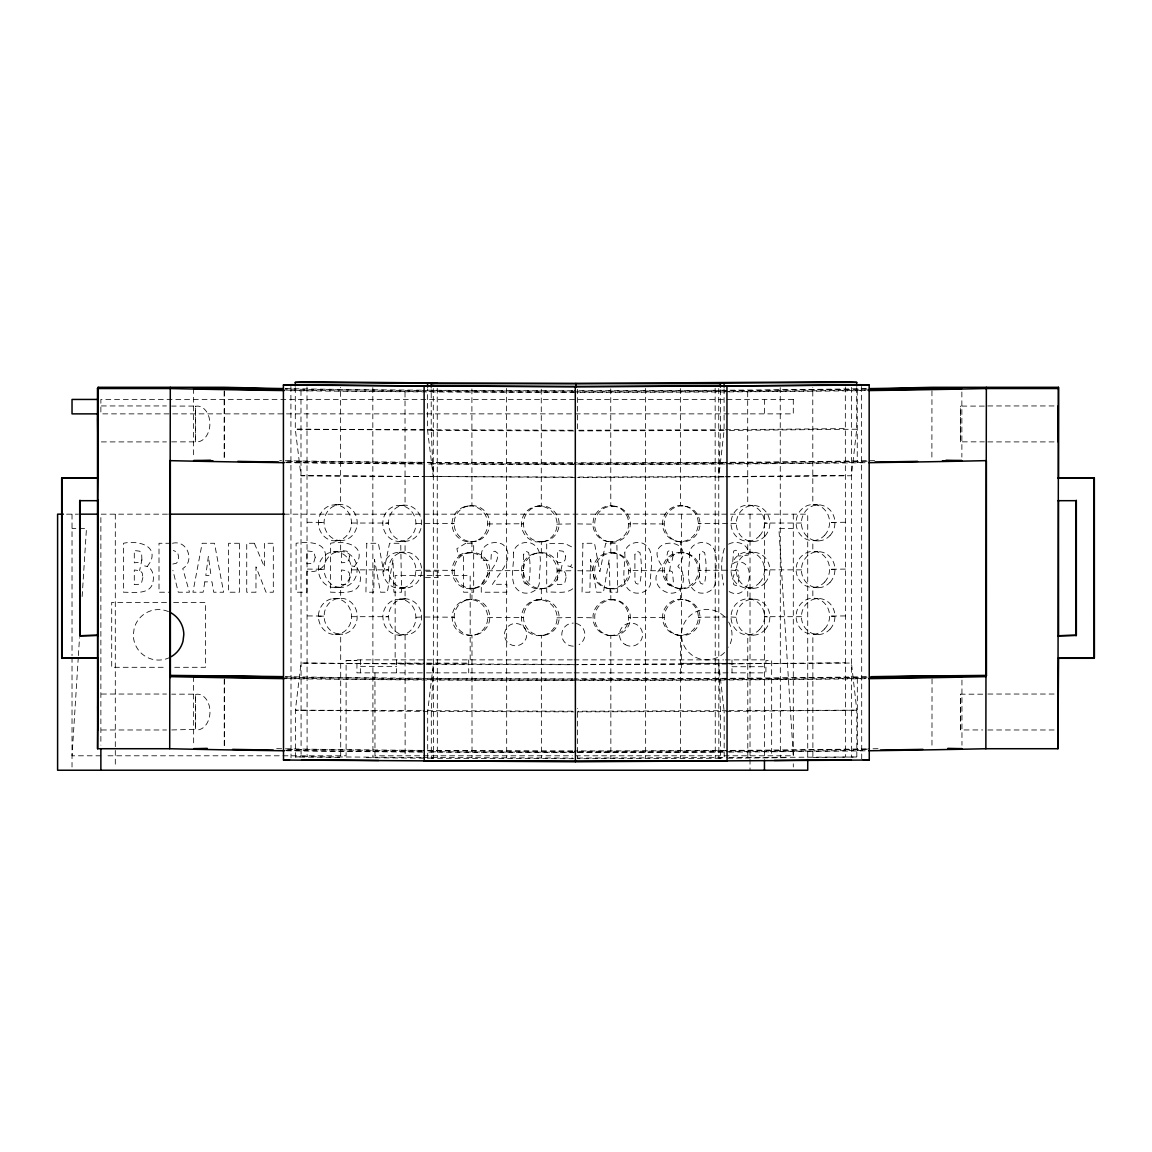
<?xml version="1.0" encoding="UTF-8"?>
<svg xmlns="http://www.w3.org/2000/svg" width="1152" height="1152" viewBox="0 0 1152 1152"><rect width="100%" height="100%" fill="white"/><g stroke="black" fill="none" stroke-linecap="round" stroke-linejoin="round"><path stroke-width="0.75" stroke-dasharray="5 3.75" d="M374.962 672.854L374.962 755.798L421.618 755.798M573.811 758.693L431.323 758.275L431.309 711.446L433.354 664.286L575.842 664.718L851.443 663.048L856.814 710.179L856.829 757.008L810.23 757.44M78.278 657.403L72.029 755.798L100.872 755.798M78.379 655.618L79.517 637.718M82.138 596.578L86.458 528.595L72.029 528.595M171.662 441.864L195.408 441.864L195.408 406.08L171.662 406.08M171.734 729.95L195.552 729.346L195.494 694.166L171.734 694.166M984.326 406.094L960.566 406.094L960.336 424.382L960.581 441.85L984.341 441.85M960.581 441.85L960.566 406.094M982.714 694.181L960.653 694.181L960.422 712.469L960.667 729.95L982.728 729.95M960.667 729.95L960.653 694.181M195.408 441.864L195.408 406.08M724.09 388.829L724.09 430.459L718.762 476.986L577.584 477.403M856.714 387.59L856.728 429.221L851.4 475.747L725.933 476.914M421.2 663.826L301.061 663.048L295.387 710.179L295.402 756.994L341.41 757.44M366.566 757.67L427.694 758.246L427.68 711.418L433.354 664.286L301.061 663.048M141.883 559.886L141.638 553.147L139.594 551.174L134.294 550.512L134.294 562.838L140.155 562.09L141.883 559.886L139.594 570.586M669.629 571.046L670.838 562.493M560.894 570.197L562.752 562.219M724.392 548.41C720.475 559.958 721.31 573.278 723.614 585.144M147.24 566.568L150.955 561.067C157.378 543.859 135.403 540.605 123.48 543.269L123.48 592.214C133.258 592.157 151.358 595.325 153.086 581.256C154.354 575.05 152.035 566.539 144.634 565.92M354.341 566.568L358.042 561.067C364.478 543.859 342.504 540.605 330.581 543.269L330.581 592.214C340.358 592.157 358.445 595.325 360.187 581.256C361.454 575.05 359.136 566.539 351.734 565.92M567.864 565.92L570.47 566.568L573.35 562.133M572.702 588.773C565.445 594.533 555.134 591.293 546.71 592.214L546.71 543.269L565.416 543.744L572.342 547.243M728.539 544.205C736.762 539.582 749.866 544.277 748.152 555.163L738.72 556.013L738.274 551.635L735.768 550.21L733.68 551.059L732.499 564.293L734.861 562.334C758.981 556.603 750.485 605.707 728.006 590.846M172.843 564.048L176.414 563.242L178.2 560.88L178.704 557.165L177.566 552.269L173.333 550.512M195.394 406.397L197.078 406.08A17.885 12.802 -88.7 0 1 209.894 423.677A17.885 12.802 -88.7 0 1 197.093 441.85L195.394 441.634M195.466 694.483L197.165 694.181A17.885 12.802 -88.7 0 1 209.981 711.778A17.885 12.802 -88.7 0 1 197.179 729.936L195.437 729.331L195.494 694.166M465.25 506.491L467.323 506.174M469.872 505.886L471.931 505.57L471.902 388.31M537.682 506.16L544.406 506.059A18.029 17.842 81.1 0 1 559.08 522.288L558.878 526.982A18.029 17.842 81.1 0 1 542.866 541.771L536.155 541.872A18.029 17.842 81.1 0 1 521.467 525.643L521.669 520.949A18.029 17.842 81.1 0 1 537.682 506.16L542.333 506.376A18.029 17.842 81.1 0 1 557.021 522.605L556.819 527.314A18.029 17.842 81.1 0 1 540.806 542.088M539.237 506.232L541.296 505.915L541.267 388.526M452.03 523.872L454.104 523.541L423.36 523.354M487.728 523.973L523.598 523.757L521.539 524.074M556.949 524.174L572.602 523.901M469.886 541.944A18.029 17.842 81.1 0 0 485.323 514.958A18.029 17.842 81.1 0 0 454.421 514.858A18.029 17.842 81.1 0 0 469.886 541.944L471.946 541.627A18.029 17.842 81.1 0 0 487.397 514.627A18.029 17.842 81.1 0 0 456.48 514.541A18.029 17.842 81.1 0 0 471.946 541.627L471.946 552.557L469.886 552.874M474.494 541.354L476.568 541.022M467.568 552.859L474.293 552.557A18.029 17.842 81.1 0 1 489.658 568.138L489.643 572.846A18.029 17.842 81.1 0 1 474.278 588.312L467.554 588.614A18.029 17.842 81.1 0 1 452.203 573.034L452.203 568.325A18.029 17.842 81.1 0 1 467.568 552.859L472.234 552.888A18.029 17.842 81.1 0 1 487.584 568.469L487.584 573.178A18.029 17.842 81.1 0 1 472.205 588.629M539.251 542.016L541.31 541.699L541.31 552.6L539.251 552.931M534.629 553.522L536.702 553.205M452.203 570.701L454.262 570.37L423.331 570.182M487.584 570.802L523.469 570.571L521.41 570.902M557.107 571.003L572.63 570.73M469.901 588.614L471.96 588.298L471.96 599.328L469.901 599.645M466.186 599.933L472.896 599.256A18.029 17.842 81.1 0 1 489.427 613.555L489.787 618.235A18.029 17.842 81.1 0 1 475.69 634.896L473.63 635.213A18.029 17.842 81.1 0 0 487.728 618.566L487.354 613.872A18.029 17.842 81.1 0 0 470.822 599.573L466.186 599.933A18.029 17.842 81.1 0 0 452.088 616.579L452.448 621.274A18.029 17.842 81.1 0 0 468.979 635.573L475.69 634.896M539.266 588.989A18.029 17.842 81.1 0 0 554.702 561.989A18.029 17.842 81.1 0 0 523.8 561.888A18.029 17.842 81.1 0 0 539.266 588.989L541.325 588.658A18.029 17.842 81.1 0 0 556.776 561.658A18.029 17.842 81.1 0 0 525.859 561.571A18.029 17.842 81.1 0 0 541.325 588.658L541.325 599.587L539.266 599.904M543.874 588.384L545.947 588.053M536.717 599.933L543.442 599.558A18.029 17.842 81.1 0 1 558.994 614.938L559.051 619.646A18.029 17.842 81.1 0 1 543.888 635.314L537.163 635.674A18.029 17.842 81.1 0 1 521.611 620.309L521.554 615.6A18.029 17.842 81.1 0 1 536.717 599.933L541.368 599.89A18.029 17.842 81.1 0 1 556.934 615.254L556.992 619.963A18.029 17.842 81.1 0 1 541.829 635.63M452.16 617.515L454.219 617.198L423.331 617.011M487.656 617.63L523.642 617.4L521.568 617.731M556.963 617.832L572.616 617.558M469.915 635.501L471.974 635.184L472.018 757.728M539.28 635.659L541.339 635.328L541.382 757.944M431.323 758.275L433.382 757.944L433.282 388.526M405.619 598.824L401.314 599.256A18.029 16.56 87 0 0 388.526 616.104L388.958 620.798A18.029 16.56 87 0 0 404.554 634.853L408.859 634.435A18.029 16.56 87 0 0 421.646 617.573L421.214 612.893A18.029 16.56 87 0 0 405.619 598.824L395.626 599.558A18.029 16.56 87 0 0 382.838 616.406L383.256 621.101A18.029 16.56 87 0 0 398.866 635.155L405.086 634.81L405.13 757.325M398.866 635.155L403.171 634.738A18.029 16.56 87 0 0 415.958 617.875L415.526 613.195A18.029 16.56 87 0 0 399.917 599.126M681.566 552.427L676.901 552.758A18.029 17.899 -79.2 0 0 662.53 569.29L662.846 573.984A18.029 17.899 -79.2 0 0 679.234 588.413L685.598 588.413A18.029 17.899 -79.2 0 0 699.97 571.867L699.667 567.173A18.029 17.899 -79.2 0 0 683.266 552.758L681.566 552.427A18.029 17.899 -79.2 0 1 697.968 566.856L698.27 571.55A18.029 17.899 -79.2 0 1 683.899 588.096L679.234 588.413M683.266 552.758L678.6 553.075A18.029 17.899 -79.2 0 0 664.229 569.621L664.546 574.315A18.029 17.899 -79.2 0 0 680.933 588.744M334.958 504.85L340.646 504.547L340.618 387.302M399.37 505.469L405.058 505.166L405.014 389.635M318.398 522.72L324.086 522.418L307.022 522.259M351.533 523.037L388.483 523.037L382.795 523.339M415.944 523.642L421.632 523.339M334.973 540.907A18.029 16.56 87 0 0 349.315 514.008A18.029 16.56 87 0 0 320.616 513.734A18.029 16.56 87 0 0 334.973 540.907L340.661 540.605A18.029 16.56 87 0 0 355.003 513.706A18.029 16.56 87 0 0 326.304 513.432A18.029 16.56 87 0 0 340.661 540.605L340.661 551.462L334.267 551.693A18.029 16.56 87 0 0 318.802 565.646L318.427 570.326A18.029 16.56 87 0 0 331.387 587.275L341.381 587.419A18.029 16.56 87 0 0 356.846 573.48L357.221 568.786A18.029 16.56 87 0 0 344.261 551.837L339.955 551.39A18.029 16.56 87 0 0 324.49 565.344L324.115 570.024A18.029 16.56 87 0 0 337.075 586.973L341.381 587.419M399.37 541.512A18.029 16.56 87 0 0 413.712 514.613A18.029 16.56 87 0 0 385.013 514.339A18.029 16.56 87 0 0 399.37 541.512L405.058 541.21A18.029 16.56 87 0 0 419.4 514.31A18.029 16.56 87 0 0 390.701 514.037A18.029 16.56 87 0 0 405.058 541.21L405.072 552.053L399.384 552.355M398.88 552.298L408.888 552.514A18.029 16.56 87 0 1 421.632 569.635L421.2 574.315A18.029 16.56 87 0 1 405.562 588.038L395.568 587.822A18.029 16.56 87 0 1 382.824 570.701L383.256 566.021A18.029 16.56 87 0 1 398.88 552.298L403.186 552.816A18.029 16.56 87 0 1 415.944 569.938L415.512 574.618A18.029 16.56 87 0 1 399.874 588.341M318.485 569.549L324.173 569.246L307.037 569.088M351.475 569.866L388.555 569.866L382.867 570.168M415.901 570.47L421.589 570.168M334.987 587.65L340.675 587.347L340.675 598.363L333 598.622A18.029 16.56 87 0 0 318.586 613.843L318.542 618.552A18.029 16.56 87 0 0 332.669 634.363L342.677 634.147A18.029 16.56 87 0 0 357.091 618.926L357.134 614.218A18.029 16.56 87 0 0 343.008 598.406L338.688 598.32A18.029 16.56 87 0 0 324.274 613.541L324.23 618.25A18.029 16.56 87 0 0 338.357 634.061L342.677 634.147M399.384 588.283L405.072 587.981L405.086 598.882L399.384 599.184M318.557 616.378L324.259 616.075L307.051 615.917M351.418 616.694L388.584 616.68L382.882 616.982M415.901 617.299L421.589 616.997M335.002 634.406L340.69 634.104L340.718 756.72M295.402 756.994L302.155 756.706M427.694 758.246L433.382 757.944M295.286 387.59L295.301 429.206L301.003 475.733L421.142 476.51M421.229 757.483L301.09 756.691L300.974 387.288M575.726 391.997A561.125 12.73 0 0 0 857.232 390.298L866.102 390.139M577.541 464.112A561.125 12.73 0 0 0 857.261 462.413L866.117 462.254M575.813 680.098A561.125 12.73 0 0 0 857.318 678.384L866.189 678.24M577.627 752.198A561.125 12.73 0 0 0 857.333 750.499L866.203 750.341M543.888 635.314L539.237 635.357A18.029 17.842 81.1 0 1 523.67 619.978L523.613 615.269A18.029 17.842 81.1 0 1 538.776 599.602M723.73 429.754L575.957 430.258M725.443 429.739L845.338 428.616M729.475 430.402L856.728 429.221M723.744 476.582L577.714 477.072M725.458 476.568L845.352 475.445M724.133 476.928L718.762 476.986L720.446 430.474L720.432 388.858M727.474 523.382L698.299 523.541L699.998 523.872M845.366 522.274L829.57 522.418L834.926 522.72M727.488 570.197L698.198 570.37L699.898 570.701M845.381 569.102L829.584 569.246L834.926 569.549M727.502 617.026L698.328 617.198L700.027 617.515M845.395 615.931L829.598 616.075L834.941 616.378M727.214 663.854L577.771 664.387M728.928 663.84L845.41 662.76M727.229 710.683L577.786 711.216M728.942 710.669L856.814 710.179L724.176 711.418L718.819 664.286L720.533 711.446L720.547 758.275L577.57 758.693L577.426 708.379M577.8 758.045L727.243 757.512M728.957 757.498L856.829 757.008M727.776 758.218L786.917 757.67M613.094 599.573L608.429 599.602A18.029 17.899 -79.2 0 0 593.064 615.211L593.078 619.92A18.029 17.899 -79.2 0 0 608.53 635.342L614.909 635.645A18.029 17.899 -79.2 0 0 630.274 620.035L630.259 615.326A18.029 17.899 -79.2 0 0 614.794 599.89L613.094 599.573A18.029 17.899 -79.2 0 1 628.56 614.995L628.574 619.704A18.029 17.899 -79.2 0 1 613.21 635.314L608.53 635.342M614.794 599.89L610.128 599.918A18.029 17.899 -79.2 0 0 594.763 615.528L594.778 620.237A18.029 17.899 -79.2 0 0 610.229 635.674M577.685 523.901L594.648 524.174M577.714 570.73L594.734 571.003M577.728 617.558L594.763 617.832M577.555 711.864L720.533 711.446M101.347 405.95L166.435 405.95M987.782 405.95L1058.141 405.95M101.362 441.907L166.45 441.907M987.797 441.907L1058.155 441.907M66.542 514.166L77.99 514.166M167.443 514.166L100.872 514.166L100.872 745.157M284.227 514.166L807.725 514.166L807.725 757.685M793.296 528.595L778.882 528.595L793.296 755.798L574.157 755.798M170.798 543.269L159.005 543.269L159.005 592.214L169.819 592.214M425.909 571.248L438.134 571.248L438.134 577.584L422.424 577.584M166.536 602.381L111.701 602.381L111.701 667.296L166.536 667.296M173.621 602.381L205.459 602.381L205.459 667.296L173.621 667.296M572.256 659.866L356.933 659.866L356.933 672.854L424.742 672.854M574.042 659.866L723.571 659.866M725.256 659.866L764.453 659.866M346.104 660.586L356.933 660.586L346.104 660.586L346.104 755.798L104.458 755.798M396.605 663.12L424.742 663.12M426.499 663.12L468.72 663.12M681.509 663.293L731.995 663.293M360.533 666.36L396.605 666.36M731.995 666.72L764.453 666.72M426.499 672.854L572.429 672.854M574.214 672.854L765.907 672.854L765.907 660.586L771.667 660.586L771.667 755.798M101.434 694.037L166.522 694.037M987.869 694.037L1058.227 694.037M101.448 729.979L166.536 729.979M987.869 729.979L1058.242 729.979M423.418 755.798L572.357 755.798M572.501 430.243L426.499 429.739M573.71 430.906L431.222 430.474L431.208 388.858M572.515 477.072L422.942 476.525M575.784 477.403L301.003 475.733M572.558 664.373L422.986 663.84M572.573 711.202L423 710.669M431.309 711.446L573.797 711.864M423.014 757.498L572.587 758.03M474.278 588.312L469.613 588.283A18.029 17.842 81.1 0 1 454.262 572.702L454.262 567.994A18.029 17.842 81.1 0 1 469.642 552.542M424.714 429.725L295.301 429.206L433.282 430.157L431.222 430.474L433.296 476.986L427.594 430.459L427.579 388.829M421.214 710.654L295.387 710.179L427.68 711.418M285.538 390.11L296.15 390.298A561.125 12.73 0 0 0 421.445 391.507M285.552 462.226L296.165 462.413A561.125 12.73 0 0 0 425.189 463.637M285.624 678.197L296.237 678.384A561.125 12.73 0 0 0 421.517 679.594M285.638 750.312L296.251 750.499A561.125 12.73 0 0 0 425.275 751.738M333 598.622L337.32 598.709A18.029 16.56 87 0 1 351.446 614.52L351.403 619.229A18.029 16.56 87 0 1 336.989 634.45M613.886 552.859L609.206 552.672A18.029 17.899 -79.2 0 0 593.165 567.576L592.963 572.285A18.029 17.899 -79.2 0 0 607.723 588.398L614.088 588.902A18.029 17.899 -79.2 0 0 630.144 574.013L630.346 569.304A18.029 17.899 -79.2 0 0 615.586 553.19L613.886 552.859A18.029 17.899 -79.2 0 1 628.632 568.973L628.445 573.682A18.029 17.899 -79.2 0 1 612.389 588.586L607.723 588.398M615.586 553.19L610.906 553.003A18.029 17.899 -79.2 0 0 594.864 567.907L594.662 572.602A18.029 17.899 -79.2 0 0 609.422 588.715M542.866 541.771L538.214 541.541A18.029 17.842 81.1 0 1 523.526 525.326L523.728 520.618A18.029 17.842 81.1 0 1 539.741 505.843M724.09 430.459L577.483 430.906L577.469 389.275M818.165 504.85L812.822 504.547L812.779 387.302M753.077 505.469L747.734 505.166L747.691 389.635M801.432 523.037L764.482 523.037L769.824 523.339M730.987 523.339L736.33 523.642M818.179 540.907L812.822 540.605L812.837 551.376L818.179 551.678M753.091 541.512L747.734 541.21L747.749 551.981L753.091 552.283M801.446 569.866L764.496 569.851L769.838 570.154M731.002 570.168L736.344 570.47M818.194 587.736L812.837 587.434L812.851 598.205L818.194 598.507M753.106 588.341L747.749 588.038L747.749 598.81L753.106 599.112M801.461 616.694L764.51 616.68L769.853 616.982M731.016 616.997L736.358 617.299M818.208 634.565L812.851 634.262L812.894 756.72M753.12 635.17L747.763 634.867L747.806 757.325M718.733 388.526L718.848 757.944L724.19 758.246L724.176 711.418M172.483 543.269C187.43 539.467 195.134 561.341 182.75 568.526L189.461 592.214L178.286 592.214L172.901 570.283M614.837 506.232L610.186 505.786A18.029 17.899 -79.2 0 0 593.352 519.782L592.891 524.462A18.029 17.899 -79.2 0 0 606.744 541.368L613.094 542.146A18.029 17.899 -79.2 0 0 629.928 528.149L630.389 523.469A18.029 17.899 -79.2 0 0 616.536 506.549L614.837 506.232A18.029 17.899 -79.2 0 1 628.69 523.138L628.229 527.832A18.029 17.899 -79.2 0 1 611.395 541.814L606.744 541.368M616.536 506.549L611.885 506.117A18.029 17.899 -79.2 0 0 595.051 520.099L594.59 524.794A18.029 17.899 -79.2 0 0 608.443 541.699M334.267 551.693L338.573 552.139A18.029 16.56 87 0 1 351.533 569.088L351.158 573.782A18.029 16.56 87 0 1 335.693 587.722M405.562 588.038L401.27 587.52A18.029 16.56 87 0 1 388.512 570.398L388.944 565.718A18.029 16.56 87 0 1 404.582 551.995M685.022 506.174A18.029 17.899 -79.2 0 1 693.058 536.299A18.029 17.899 -79.2 0 1 663.091 528.307A18.029 17.899 -79.2 0 1 685.022 506.174L686.722 506.491A18.029 17.899 -79.2 0 1 694.757 536.63A18.029 17.899 -79.2 0 1 664.79 528.638A18.029 17.899 -79.2 0 1 686.722 506.491M682.085 505.886L680.386 505.57L680.357 388.31M612.49 506.174L610.79 505.843L610.747 388.526M664.186 523.973L628.632 523.742L630.331 524.074M682.099 541.944L680.4 541.627L680.4 552.514L682.099 552.83M675.763 541.022L677.462 541.354M686.16 553.334L687.859 553.666M612.49 542.088L610.79 541.757L610.805 552.744L612.504 553.061M664.315 570.802L628.574 570.571L630.274 570.902M682.114 588.658L680.414 588.341L680.414 599.227L682.114 599.544M674.654 587.506L676.354 587.837M685.051 599.818A18.029 17.899 -79.2 0 1 693.086 629.957A18.029 17.899 -79.2 0 1 663.12 621.965A18.029 17.899 -79.2 0 1 685.051 599.818L686.75 600.149A18.029 17.899 -79.2 0 1 694.786 630.288A18.029 17.899 -79.2 0 1 664.819 622.296A18.029 17.899 -79.2 0 1 686.75 600.149M612.504 588.845L610.805 588.514L610.819 599.587L612.518 599.904M664.214 617.63L628.574 617.4L630.274 617.731M682.128 635.602L680.414 635.27L680.458 757.728M675.792 634.68L677.491 634.997M612.518 635.659L610.819 635.328L610.862 757.944M718.848 757.944L720.547 758.275M570.47 566.568L572.63 567.763M961.862 392.011L961.877 457.085M961.949 680.098L961.963 745.171M931.954 390.83L931.882 459.922M932.04 678.917L931.968 748.008M861.61 386.482L861.71 759.658M857.232 390.298L857.261 462.413M857.318 678.384L857.333 750.499M851.371 387.389L851.472 756.706M845.323 387L845.438 756.418M780.235 387.605L780.35 757.022M715.147 388.21L715.262 757.627M645.552 388.426L645.653 757.843M506.592 388.426L506.693 757.843M437.227 388.21L437.328 757.627M372.816 387.605L372.931 757.022M306.994 386.986L307.094 756.403M290.909 386.51L291.024 757.858M224.453 390.816L224.467 459.418M224.525 678.917L224.554 747.504M224.136 391.32L224.165 459.922M224.222 679.421L224.237 748.008M193.55 388.498L193.565 457.085M193.622 676.584L193.651 745.171M793.296 514.166L793.296 755.798M793.296 763.805L793.296 767.016M764.453 399.442L764.453 413.87M764.453 514.166L764.453 759.485M750.024 514.166L750.024 770.227M731.995 659.866L731.995 672.854M681.509 514.166L681.509 672.854M470.174 659.866L470.174 575.482L395.15 575.482L395.15 659.866M468.72 659.866L468.72 672.854M396.605 659.866L396.605 672.854M360.533 659.866L360.533 672.854M115.301 514.166L115.301 766.642M72.029 514.166L72.029 655.618M72.029 657.403L72.029 767.016M169.934 657.374A25.243 25.243 0 0 1 133.33 635.04L134.136 628.502A25.243 25.243 0 0 1 169.56 612.101M728.611 621.994A25.243 25.243 0 0 1 728.611 647.251M724.594 652.478A25.243 25.243 0 0 1 688.896 652.478A25.243 25.243 0 0 1 688.896 616.766A25.243 25.243 0 0 1 724.594 616.766M576.302 623.477A11.534 11.534 0 0 1 579.082 644.616M573.307 646.157A11.534 11.534 0 0 1 561.773 634.622A11.534 11.534 0 0 1 573.307 623.088M865.066 462.715A577.238 13.09 0 0 1 575.539 464.472M573.739 464.472A577.238 13.09 0 0 1 426.47 464.026M422.726 463.997A577.238 13.09 0 0 1 284.17 462.672M874.613 460.642A504.893 11.448 0 0 1 867.845 460.757M866.131 460.786A504.893 11.448 0 0 1 574.459 462.83M572.659 462.83A504.893 11.448 0 0 1 423.331 462.298M421.56 462.283A504.893 11.448 0 0 1 279.634 460.627M867.139 461.203A520.776 11.808 0 0 1 725.371 462.701M723.586 462.715A520.776 11.808 0 0 1 574.344 463.19M572.53 463.19A520.776 11.808 0 0 1 284.875 461.16M575.755 464.112A561.125 12.73 0 0 1 427.046 463.651M866.117 388.67A504.893 11.448 0 0 1 725.933 390.211M724.133 390.226A504.893 11.448 0 0 1 574.43 390.73M572.645 390.73A504.893 11.448 0 0 1 423.302 390.182M421.531 390.168A504.893 11.448 0 0 1 284.558 388.598M865.037 390.614A577.238 13.09 0 0 1 728.827 391.896M725.126 391.925A577.238 13.09 0 0 1 577.31 392.357M575.525 392.357A577.238 13.09 0 0 1 288.029 390.614M573.941 391.997A561.125 12.73 0 0 1 423.302 391.522M867.11 389.088A520.776 11.808 0 0 1 728.899 390.571M727.128 390.586A520.776 11.808 0 0 1 577.93 391.09M576.115 391.09A520.776 11.808 0 0 1 284.861 389.045M865.152 750.816A577.238 13.09 0 0 1 725.227 752.112M723.499 752.126A577.238 13.09 0 0 1 575.626 752.558M573.826 752.558A577.238 13.09 0 0 1 426.557 752.112M422.813 752.098A577.238 13.09 0 0 1 284.242 750.758M878.04 748.685A504.893 11.448 0 0 1 867.931 748.843M866.218 748.872A504.893 11.448 0 0 1 574.546 750.931M572.746 750.931A504.893 11.448 0 0 1 423.418 750.384M421.646 750.37A504.893 11.448 0 0 1 274.824 748.627M867.226 749.29A520.776 11.808 0 0 1 725.458 750.787M723.672 750.802A520.776 11.808 0 0 1 574.416 751.291M572.616 751.291A520.776 11.808 0 0 1 284.962 749.246M575.827 752.198A561.125 12.73 0 0 1 427.133 751.738M866.203 676.757A504.893 11.448 0 0 1 574.517 678.816M572.717 678.816A504.893 11.448 0 0 1 423.389 678.269M421.618 678.254A504.893 11.448 0 0 1 284.645 676.685M865.123 678.701A577.238 13.09 0 0 1 728.914 679.982M725.198 680.011A577.238 13.09 0 0 1 577.382 680.458M575.611 680.458A577.238 13.09 0 0 1 284.227 678.643M572.227 680.098A561.125 12.73 0 0 1 423.389 679.608M867.197 677.174A520.776 11.808 0 0 1 728.986 678.658M727.214 678.672A520.776 11.808 0 0 1 578.002 679.176M576.202 679.176A520.776 11.808 0 0 1 284.947 677.131M471.053 635.256A18.029 17.842 81.1 0 1 454.522 620.957L454.147 616.262A18.029 17.842 81.1 0 1 468.245 599.602M366.768 543.269L365.933 592.214L373.723 592.214L374.443 559.397L380.491 592.214L387.317 592.214L393.005 559.642L393.898 592.214L401.573 592.214L400.738 543.269L389.549 543.269L383.76 571.723L378.374 543.269L366.768 543.269M582.898 543.269L582.062 592.214L589.853 592.214L590.573 559.397L596.621 592.214L603.446 592.214L609.12 559.642L610.027 592.214L617.702 592.214L616.867 543.269L605.678 543.269L599.875 571.723L594.504 543.269L582.898 543.269M738.965 577.224L737.914 584.568L735.883 585.504L733.795 584.626L732.499 579.226L735.768 569.304L738 570.312L738.965 577.224M523.584 554.832L523.642 580.997L524.462 583.171L526.478 584.107L528.566 583.171C530.683 573.422 530.496 562.334 528.624 552.542L526.478 551.549L524.333 552.542L523.584 554.832M634.882 554.832L634.939 580.997L635.746 583.171L637.776 584.107L639.864 583.171C641.981 573.422 641.794 562.334 639.922 552.542L637.776 551.549L635.63 552.542L634.882 554.832M699.581 554.832L699.638 580.997L700.459 583.171L702.475 584.107L704.563 583.171C706.68 573.422 706.493 562.334 704.621 552.542L702.475 551.549L700.33 552.542L699.581 554.832M683.51 577.642C682.733 609.077 640.195 586.195 662.357 566.467C639.158 535.435 700.906 535.421 677.822 566.467L682.085 570.917L683.51 577.642M666.864 574.776L666.835 581.515L667.771 584.381L670.09 585.562L672.451 584.352L673.358 581.486L672.451 571.939L670.09 570.816L667.8 571.939L666.864 574.776M673.114 555.538L671.789 562.032L670.09 562.838L668.333 562.032L666.95 555.466L667.771 551.606L670.09 550.152L672.365 551.606L673.114 555.538M481.493 553.594L481.147 560.304L490.939 560.304L491.27 554.501L492.509 552.082L495.043 551.174L497.981 553.507C498.082 565.862 485.885 574.43 481.277 585.086L481.277 592.214L506.837 592.214L506.837 584.294L492.509 584.294C498.917 573.538 516.586 556.675 502.934 544.522C494.971 540.029 482.458 543.413 481.493 553.594M513.475 552.902C514.814 565.214 506.693 586.843 522.432 592.675C529.589 594.619 538.214 590.803 539.395 582.97C537.998 570.686 546.206 549 530.654 542.995C523.382 540.994 514.426 544.752 513.475 552.902M624.773 552.902C626.112 565.214 617.99 586.843 633.73 592.675C640.886 594.619 649.512 590.803 650.693 582.97C649.282 570.686 657.504 549 641.952 542.995C634.666 540.994 625.723 544.752 624.773 552.902M689.486 552.902C690.811 565.214 682.704 586.843 698.429 592.675C705.6 594.619 714.211 590.803 715.392 582.97C713.995 570.686 722.203 549 706.651 542.995C699.379 540.994 690.437 544.752 689.486 552.902M315.245 557.28L313.56 563.141L306.907 563.875L306.907 550.872L313.675 551.722L315.245 557.28M325.397 557.467C326.923 568.166 315.907 573.091 306.907 571.421L306.907 592.214L296.093 592.214L296.093 543.269C306.979 541.67 326.952 541.224 325.397 557.467M142.877 577.526L141.523 582.84L139.608 584.208L134.294 584.654L134.294 569.981L140.285 570.73L142.272 573.12L142.877 577.526M349.978 577.526L348.624 582.84L346.709 584.208L341.395 584.654L341.395 569.981L347.386 570.73L349.373 573.12L349.978 577.526M566.107 577.526L564.754 582.84L562.838 584.208L557.525 584.654L557.525 569.981L563.515 570.73L565.502 573.12L566.107 577.526M349.43 556.373L348.984 559.886L347.256 562.09L341.395 562.838L341.395 550.512L346.694 551.174L348.739 553.147L349.43 556.373M565.56 556.373L565.114 559.886L563.386 562.09L557.525 562.838L557.525 550.512L562.81 551.174L564.869 553.147L565.56 556.373M208.382 556.315L205.79 575.41L210.989 575.41L208.382 556.315M204.826 581.875L203.126 592.214L192.917 592.214L202.162 543.269L214.488 543.269L223.618 592.214L213.638 592.214L212.011 581.875L204.826 581.875M465.754 543.269L456.869 548.698L458.467 555.466L463.579 553.234L463.579 592.214L473.674 592.214L473.674 543.269L465.754 543.269M793.296 399.442L100.872 399.442L100.872 413.87L793.296 413.87L793.296 399.442M239.429 543.269L228.614 543.269L228.614 592.214L239.429 592.214L239.429 543.269M254.347 543.269L246.73 543.269L246.73 592.214L255.974 592.214L255.974 566.827L266.011 592.214L273.312 592.214L273.312 543.269L264.37 543.269L264.37 566.827L254.347 543.269M625.248 644.616A11.534 11.534 0 0 0 642.557 634.622A11.534 11.534 0 0 0 625.248 624.629A11.534 11.534 0 0 0 625.248 644.616M510.034 644.27A11.146 11.146 0 0 0 526.752 634.622A11.146 11.146 0 0 0 510.034 624.974A11.146 11.146 0 0 0 510.034 644.27M824.688 582.048A18.029 16.747 -86.8 0 0 817.171 551.952A18.029 16.747 -86.8 0 0 796.666 574.229A18.029 16.747 -86.8 0 0 824.688 582.048M759.586 582.653A18.029 16.747 -86.8 0 0 752.083 552.557A18.029 16.747 -86.8 0 0 731.578 574.834A18.029 16.747 -86.8 0 0 759.586 582.653M759.586 535.824A18.029 16.747 -86.8 0 0 752.069 505.728A18.029 16.747 -86.8 0 0 731.563 528.005A18.029 16.747 -86.8 0 0 759.586 535.824M824.674 535.219A18.029 16.747 -86.8 0 0 817.157 505.123A18.029 16.747 -86.8 0 0 796.651 527.4A18.029 16.747 -86.8 0 0 824.674 535.219M759.6 629.482A18.029 16.747 -86.8 0 0 752.083 599.386A18.029 16.747 -86.8 0 0 731.592 621.662A18.029 16.747 -86.8 0 0 759.6 629.482M824.702 628.877A18.029 16.747 -86.8 0 0 817.186 598.781A18.029 16.747 -86.8 0 0 796.68 621.058A18.029 16.747 -86.8 0 0 824.702 628.877M830.016 535.522A18.029 16.747 -86.8 0 0 822.499 505.426A18.029 16.747 -86.8 0 0 801.994 527.702A18.029 16.747 -86.8 0 0 830.016 535.522M830.03 582.35A18.029 16.747 -86.8 0 0 822.514 552.254A18.029 16.747 -86.8 0 0 802.008 574.531A18.029 16.747 -86.8 0 0 830.03 582.35M830.045 629.179A18.029 16.747 -86.8 0 0 822.528 599.083A18.029 16.747 -86.8 0 0 802.022 621.36A18.029 16.747 -86.8 0 0 830.045 629.179M764.957 629.784A18.029 16.747 -86.8 0 0 757.44 599.688A18.029 16.747 -86.8 0 0 736.934 621.965A18.029 16.747 -86.8 0 0 764.957 629.784M764.942 582.955A18.029 16.747 -86.8 0 0 757.426 552.859A18.029 16.747 -86.8 0 0 736.92 575.136A18.029 16.747 -86.8 0 0 764.942 582.955M764.928 536.126A18.029 16.747 -86.8 0 0 757.411 506.03A18.029 16.747 -86.8 0 0 736.906 528.307A18.029 16.747 -86.8 0 0 764.928 536.126"/><path stroke-width="1.5" d="M284.242 750.758A577.238 13.09 0 0 1 169.747 748.728L97.589 748.728L97.488 388.526L98.179 387.302L224.438 387.302L273.11 388.411A504.893 11.448 0 0 0 282.902 388.57M61.718 658.282L98.035 657.85L61.718 658.282L61.675 478.181L97.978 477.749L97.733 500.688L79.704 500.688L79.747 635.774L98.021 635.328L79.747 635.774M170.294 387.302L169.704 748.728M97.589 748.728L98.251 657.893M856.714 385.862L856.714 382.392L845.323 381.787L575.957 383.429L575.77 387.216M868.968 750.758A577.238 13.09 0 0 0 985.867 748.728L986.357 387.302M985.781 748.728L1057.896 748.728L1058.486 387.302L931.954 387.317L887.818 388.31A504.893 11.448 0 0 1 869.53 388.613M1094.098 478.181L1058.04 478.181L1094.098 478.181L1094.155 658.282L1058.098 658.282L1094.4 657.85L1094.342 477.749M985.752 676.613L986.443 675.389L887.904 676.397A504.893 11.448 0 0 1 871.301 676.685M1076.357 635.328L1058.083 635.774L1076.357 635.328L1076.328 500.256M1057.896 748.728L1058.558 657.893M431.208 387.115L431.208 383.659L437.227 383.011L575.957 383.429M295.286 385.848L295.286 382.378L306.994 381.773L437.227 383.011M295.286 382.378L433.282 383.328M283.406 385.056L292.55 384.696A577.238 13.09 0 0 0 860.414 384.696L869.155 385.056L869.27 760.018L575.395 761.774L283.507 760.018L283.406 385.056L575.294 386.798L869.155 385.056M283.507 760.018L289.512 759.715M210.557 460.224L193.565 460.598L213.019 460.944M207.245 748.382L193.651 748.685L206.035 748.915M867.874 390.11L961.862 388.498L931.867 387.821L897.408 388.598A520.776 11.808 0 0 1 870.581 389.03M874.987 462.096L917.554 461.362M942.379 460.944L961.877 460.598L946.008 460.238M869.731 678.168L961.949 676.584L931.954 675.907L897.494 676.685A520.776 11.808 0 0 1 870.653 677.131M880.387 750.096L922.954 749.362M947.779 748.93L961.963 748.685L947.851 748.368M292.55 384.696L290.606 384.696M715.147 383.011L856.714 382.392M726.235 760.896L425.491 760.896M774.36 760.45L851.026 759.744M720.432 387.115L720.432 383.659L431.208 383.659M97.488 388.526L169.603 388.526A577.238 13.09 0 0 0 284.141 390.557M985.666 388.526L1057.795 388.526M97.114 399.442L72.029 399.442L72.029 413.87L97.114 413.87M61.675 478.181L97.733 478.181M1058.054 500.688L1076.083 500.688L1076.112 635.774M63.403 514.166L57.6 514.166L57.6 770.227L807.725 770.227L807.725 759.485M79.243 514.166L98.05 514.166M169.186 514.166L284.328 514.166M301.594 759.744L378.72 760.464M283.766 390.082L193.55 388.498L224.136 387.806L263.362 388.699A520.776 11.808 0 0 0 283.162 389.016M237.787 461.376L278.482 462.096M283.853 678.168L193.622 676.584L224.222 675.893L263.448 676.786A520.776 11.808 0 0 0 283.248 677.117M232.574 749.376L273.254 750.096M863.222 759.73L869.27 760.018M718.733 383.328L720.432 383.659M1058.486 387.302L1058.515 478.699M1058.515 500.198L1058.558 636.394M986.386 460.771L986.443 675.821M726.955 386.352L727.07 761.328M724.09 383.63L724.09 387.101M575.294 386.798L575.395 761.774M427.579 383.63L427.579 387.101M424.123 386.352L424.238 761.328M170.323 460.771L170.381 677.606M98.179 387.302L98.208 478.699M98.208 500.198L98.251 636.394M97.776 635.774L97.79 658.282M79.949 500.256L79.992 635.328M61.92 477.749L61.963 657.85M764.453 761.27L764.453 770.227M100.872 748.728L100.872 770.227M171.374 656.597A25.243 25.243 0 0 0 183.01 641.174L183.816 634.622A25.243 25.243 0 0 0 171.014 612.864M985.781 460.642A577.238 13.09 0 0 1 868.896 462.672M284.17 462.672A577.238 13.09 0 0 1 169.661 460.642M985.766 388.526A577.238 13.09 0 0 1 868.867 390.557M282.989 676.656A504.893 11.448 0 0 1 273.197 676.498L170.381 675.389L169.69 676.613A577.238 13.09 0 0 0 284.227 678.643M985.853 676.627A577.238 13.09 0 0 1 868.954 678.643M97.618 419.717L97.848 441.907L97.834 405.95L97.618 419.717M97.704 707.818L97.934 729.979L97.92 694.037L97.704 707.818M1057.925 419.717L1058.155 441.907L1058.141 405.95L1057.925 419.717M1058.011 707.818L1058.242 729.979L1058.227 694.037L1058.011 707.818"/></g></svg>
